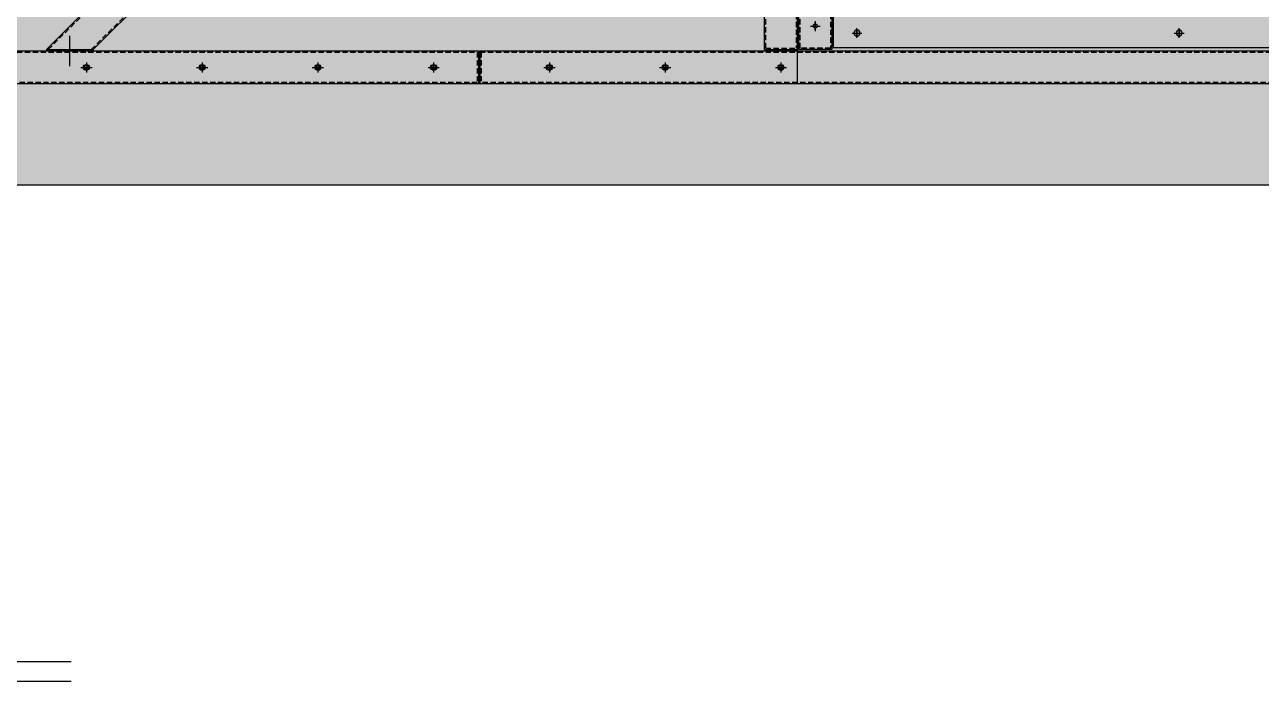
# Model space of a CAD drawing. Header units: millimetres. Extents: x 1038 to 21165, y 665 to 14898.
# Drawn here: x 6856 to 8725, y 9795 to 10788 of the extents above; entities that cross this region are included whole.
import ezdxf

# ---------------------------------------------------------------- set-up
doc = ezdxf.new("R2010")
doc.units = ezdxf.units.MM
doc.linetypes.add('CENTER', pattern=[65, 60, -2, 1, -2])
doc.linetypes.add('HIDDEN', pattern=[3, 2, -1])
for name, color, linetype in [('00000. 건축마감', 253, 'Continuous'), ('CENTER', 1, 'CENTER'), ('숨은선', 5, 'HIDDEN')]:
    doc.layers.add(name, color=color, linetype=linetype)

# ---------------------------------------------------------------- blocks, each defined once
blk = doc.blocks.new('A$C44353093')
for p, q in [((0, 50), (1632, 50)), ((0, 50), (0, 0)), ((0, 50), (0, 0)), ((1632, 50), (1632, 0)), ((1632, 0), (0, 0))]:
    blk.add_line(p, q)
for centre in [(105, 25), (105, 25), (105, 25), (105, 25), (105, 25), (105, 25), (105, 25), (105, 25), (105, 25), (105, 25), (105, 25), (105, 25), (280, 25), (280, 25), (280, 25), (280, 25), (280, 25), (280, 25), (280, 25), (280, 25), (280, 25), (280, 25), (280, 25), (280, 25), (455, 25), (455, 25), (455, 25), (455, 25), (455, 25), (455, 25), (455, 25), (455, 25), (455, 25), (455, 25), (455, 25), (455, 25), (455, 25), (455, 25), (455, 25), (455, 25), (455, 25), (455, 25), (455, 25), (455, 25), (455, 25), (455, 25), (455, 25), (455, 25)]:
    blk.add_circle(centre, 3)
at = {"layer": 'CENTER'}
for p, q in [((99.4, 25), (110.7, 25)), ((99.4, 25), (110.7, 25)), ((99.4, 25), (110.7, 25)), ((105, 30), (105, 20)), ((105, 30), (105, 20)), ((105, 30), (105, 20)), ((105, 30), (105, 20)), ((105, 30), (105, 20)), ((105, 30), (105, 20)), ((105, 30), (105, 20)), ((105, 30), (105, 20)), ((105, 30), (105, 20)), ((105, 30), (105, 20)), ((105, 30), (105, 20)), ((105, 30), (105, 20)), ((274.4, 25), (285.7, 25)), ((274.4, 25), (285.7, 25)), ((274.4, 25), (285.7, 25)), ((280, 30), (280, 20)), ((280, 30), (280, 20)), ((280, 30), (280, 20)), ((280, 30), (280, 20)), ((280, 30), (280, 20)), ((280, 30), (280, 20)), ((280, 30), (280, 20)), ((280, 30), (280, 20)), ((280, 30), (280, 20)), ((280, 30), (280, 20)), ((280, 30), (280, 20)), ((280, 30), (280, 20)), ((449.4, 25), (460.7, 25)), ((449.4, 25), (460.7, 25)), ((449.4, 25), (460.7, 25)), ((449.4, 25), (460.7, 25)), ((449.4, 25), (460.7, 25)), ((449.4, 25), (460.7, 25)), ((455, 30), (455, 20)), ((455, 30), (455, 20)), ((455, 30), (455, 20)), ((455, 30), (455, 20)), ((455, 30), (455, 20)), ((455, 30), (455, 20)), ((455, 30), (455, 20)), ((455, 30), (455, 20)), ((455, 30), (455, 20)), ((455, 30), (455, 20)), ((455, 30), (455, 20)), ((455, 30), (455, 20)), ((455, 30), (455, 20)), ((455, 30), (455, 20)), ((455, 30), (455, 20)), ((455, 30), (455, 20)), ((455, 30), (455, 20)), ((455, 30), (455, 20)), ((455, 30), (455, 20)), ((455, 30), (455, 20)), ((455, 30), (455, 20)), ((455, 30), (455, 20)), ((455, 30), (455, 20)), ((455, 30), (455, 20))]:
    blk.add_line(p, q, dxfattribs=at)
at = {"layer": '숨은선', "ltscale": 4}
for p, q in [((0, 48), (1632, 48)), ((2, 48), (2, 2)), ((1630, 48), (1630, 2)), ((1632, 2), (0, 2))]:
    blk.add_line(p, q, dxfattribs=at)
blk = doc.blocks.new('A$C4F062CD0')
for p, q in [((0, 50), (2332, 50)), ((0, 50), (2332, 50)), ((2332, 50), (2332, 0)), ((2332, 50), (2332, 0)), ((2332, 50), (2332, 0)), ((2332, 50), (2332, 0)), ((2332, 50), (2332, 0)), ((2332, 50), (2332, 0)), ((2332, 50), (2332, 0)), ((2332, 50), (2332, 0)), ((2332, 0), (0, 0)), ((2332, 0), (0, 0))]:
    blk.add_line(p, q)
for centre in [(1739, 25), (1739, 25), (1739, 25), (1739, 25), (1739, 25), (1739, 25), (1739, 25), (1739, 25), (1739, 25), (1739, 25), (1739, 25), (1739, 25), (1914, 25), (1914, 25), (1914, 25), (1914, 25), (1914, 25), (1914, 25), (1914, 25), (1914, 25), (1914, 25), (1914, 25), (1914, 25), (1914, 25), (2089, 25), (2089, 25), (2089, 25), (2089, 25), (2089, 25), (2089, 25), (2089, 25), (2089, 25), (2089, 25), (2089, 25), (2089, 25), (2089, 25), (2264, 25), (2264, 25), (2264, 25), (2264, 25), (2264, 25), (2264, 25), (2264, 25), (2264, 25), (2264, 25), (2264, 25), (2264, 25), (2264, 25)]:
    blk.add_circle(centre, 3)
at = {"layer": 'CENTER'}
for p, q in [((1733.4, 25), (1744.7, 25)), ((1733.4, 25), (1744.7, 25)), ((1733.4, 25), (1744.7, 25)), ((1739, 30), (1739, 20)), ((1739, 30), (1739, 20)), ((1739, 30), (1739, 20)), ((1739, 30), (1739, 20)), ((1739, 30), (1739, 20)), ((1739, 30), (1739, 20)), ((1739, 30), (1739, 20)), ((1739, 30), (1739, 20)), ((1739, 30), (1739, 20)), ((1739, 30), (1739, 20)), ((1739, 30), (1739, 20)), ((1739, 30), (1739, 20)), ((1908.4, 25), (1919.7, 25)), ((1908.4, 25), (1919.7, 25)), ((1908.4, 25), (1919.7, 25)), ((1914, 30), (1914, 20)), ((1914, 30), (1914, 20)), ((1914, 30), (1914, 20)), ((1914, 30), (1914, 20)), ((1914, 30), (1914, 20)), ((1914, 30), (1914, 20)), ((1914, 30), (1914, 20)), ((1914, 30), (1914, 20)), ((1914, 30), (1914, 20)), ((1914, 30), (1914, 20)), ((1914, 30), (1914, 20)), ((1914, 30), (1914, 20)), ((2083.4, 25), (2094.7, 25)), ((2083.4, 25), (2094.7, 25)), ((2083.4, 25), (2094.7, 25)), ((2089, 30), (2089, 20)), ((2089, 30), (2089, 20)), ((2089, 30), (2089, 20)), ((2089, 30), (2089, 20)), ((2089, 30), (2089, 20)), ((2089, 30), (2089, 20)), ((2089, 30), (2089, 20)), ((2089, 30), (2089, 20)), ((2089, 30), (2089, 20)), ((2089, 30), (2089, 20)), ((2089, 30), (2089, 20)), ((2089, 30), (2089, 20)), ((2258.4, 25), (2269.7, 25)), ((2258.4, 25), (2269.7, 25)), ((2258.4, 25), (2269.7, 25)), ((2264, 30), (2264, 20)), ((2264, 30), (2264, 20)), ((2264, 30), (2264, 20)), ((2264, 30), (2264, 20)), ((2264, 30), (2264, 20)), ((2264, 30), (2264, 20)), ((2264, 30), (2264, 20)), ((2264, 30), (2264, 20)), ((2264, 30), (2264, 20)), ((2264, 30), (2264, 20)), ((2264, 30), (2264, 20)), ((2264, 30), (2264, 20))]:
    blk.add_line(p, q, dxfattribs=at)
at = {"layer": '숨은선', "ltscale": 4}
for p, q in [((2, 48), (2330, 48)), ((2, 48), (2330, 48)), ((2330, 48), (2330, 2)), ((2330, 48), (2330, 2)), ((2330, 48), (2330, 2)), ((2330, 48), (2330, 2)), ((2330, 2), (2, 2)), ((2330, 2), (2, 2))]:
    blk.add_line(p, q, dxfattribs=at)
blk = doc.blocks.new('A$C034A1E7C')
for q in [(3296, 1453.9), (3296, 1453.9), (3296, 1453.9), (0, 54.9), (0, 54.9), (0, 54.9), (0, 54.9)]:
    blk.add_line((3296, 54.9), q)
for centre in [(2221, 79.9), (2221, 79.9), (2221, 79.9), (2221, 79.9), (2396, 79.9), (2396, 79.9), (2396, 79.9), (2396, 79.9), (2571, 79.9), (2571, 79.9), (2571, 79.9), (2571, 79.9), (2746, 79.9), (2746, 79.9), (2746, 79.9), (2746, 79.9), (2921, 79.9), (2921, 79.9), (2921, 79.9), (2921, 79.9), (3096, 79.9), (3096, 79.9), (3096, 79.9), (3096, 79.9), (3271, 79.9), (3271, 79.9), (3271, 79.9), (3271, 79.9)]:
    blk.add_circle(centre, 4.5)
at = {"layer": 'CENTER'}
for p, q in [((2212.6, 79.9), (2229.6, 79.9)), ((2221, 87.4), (2221, 72.4)), ((2221, 87.4), (2221, 72.4)), ((2221, 87.4), (2221, 72.4)), ((2221, 87.4), (2221, 72.4)), ((2387.6, 79.9), (2404.6, 79.9)), ((2396, 87.4), (2396, 72.4)), ((2396, 87.4), (2396, 72.4)), ((2396, 87.4), (2396, 72.4)), ((2396, 87.4), (2396, 72.4)), ((2562.6, 79.9), (2579.6, 79.9)), ((2571, 87.4), (2571, 72.4)), ((2571, 87.4), (2571, 72.4)), ((2571, 87.4), (2571, 72.4)), ((2571, 87.4), (2571, 72.4)), ((2737.6, 79.9), (2754.6, 79.9)), ((2746, 87.4), (2746, 72.4)), ((2746, 87.4), (2746, 72.4)), ((2746, 87.4), (2746, 72.4)), ((2746, 87.4), (2746, 72.4)), ((2912.6, 79.9), (2929.6, 79.9)), ((2921, 87.4), (2921, 72.4)), ((2921, 87.4), (2921, 72.4)), ((2921, 87.4), (2921, 72.4)), ((2921, 87.4), (2921, 72.4)), ((3087.6, 79.9), (3104.6, 79.9)), ((3096, 87.4), (3096, 72.4)), ((3096, 87.4), (3096, 72.4)), ((3096, 87.4), (3096, 72.4)), ((3096, 87.4), (3096, 72.4)), ((3262.6, 79.9), (3279.6, 79.9)), ((3271, 87.4), (3271, 72.4)), ((3271, 87.4), (3271, 72.4)), ((3271, 87.4), (3271, 72.4)), ((3271, 87.4), (3271, 72.4))]:
    blk.add_line(p, q, dxfattribs=at)
blk = doc.blocks.new('A$C5D064833')
for p, q in [((0, 50), (2696, 50)), ((0, 50), (0, 0)), ((0, 50), (0, 0)), ((0, 0), (2696, 0))]:
    blk.add_line(p, q)
at = {"layer": '숨은선', "ltscale": 4}
for p, q in [((2, 48), (2694, 48)), ((2, 48), (2, 2)), ((2, 48), (2, 2)), ((2694, 2), (2, 2))]:
    blk.add_line(p, q, dxfattribs=at)
blk = doc.blocks.new('A$C0D2A4811')
for p, q in [((0, 50), (2696, 50)), ((2696, 50), (2696, 0)), ((2696, 0), (0, 0))]:
    blk.add_line(p, q)
blk.add_circle((2660.5, 25), 3)
at = {"layer": 'CENTER'}
for p, q in [((2653, 25), (2668, 25)), ((2666.2, 25), (2654.8, 25)), ((2654.8, 25), (2666.2, 25)), ((2660.5, 17.5), (2660.5, 32.5)), ((2660.5, 19.3), (2660.5, 30.7))]:
    blk.add_line(p, q, dxfattribs=at)
at = {"layer": '숨은선', "ltscale": 4}
for p, q in [((2, 48), (2694, 48)), ((2694, 48), (2694, 2)), ((2694, 2), (2, 2))]:
    blk.add_line(p, q, dxfattribs=at)
blk = doc.blocks.new('A$C7F472D06')
for p, q in [((0, 1046), (2690, 1046)), ((2690, 1046), (2690, 0))]:
    blk.add_line(p, q)
for centre in [(2668, 1010), (2668, 523)]:
    blk.add_circle(centre, 4.5)
at = {"layer": 'CENTER'}
for p, q in [((2675.5, 1010), (2660.5, 1010)), ((2662.3, 1010), (2673.7, 1010)), ((2673.7, 1010), (2662.3, 1010)), ((2668, 1017.5), (2668, 1002.5)), ((2668, 530.5), (2668, 515.5)), ((2675.5, 523), (2660.5, 523)), ((2662.3, 523), (2673.7, 523)), ((2673.7, 523), (2662.3, 523))]:
    blk.add_line(p, q, dxfattribs=at)
blk = doc.blocks.new('A$C34A92E17')
for p, q in [((1108.3, 24.9), (24.9, 1110.2)), ((1037.5, 24.9), (24.9, 1039.5)), ((1108.3, 24.9), (1037.5, 24.9)), ((1037.5, 24.9), (1037.5, 22.9)), ((1037.5, 22.9), (1108.3, 22.9)), ((1108.3, 24.9), (1108.3, 22.9))]:
    blk.add_line(p, q)
at = {"layer": 'CENTER'}
blk.add_line((1072.9, 0), (1072.9, 45.7), dxfattribs=at)
at = {"layer": '숨은선', "ltscale": 4}
for p, q in [((1105.4, 24.9), (24.9, 1108.2)), ((1040.4, 24.9), (24.9, 1041.5))]:
    blk.add_line(p, q, dxfattribs=at)

msp = doc.modelspace()

# ---------------------------------------------------------------- hatches: boundary and pattern name
h = msp.add_hatch()
h.set_pattern_fill('AR-CONC', color=8)
h.set_pattern_definition([(50, (-45017.12, 5445.23), (182.18467, -15.9391), [19.05, -209.55]), (355, (-45017.12, 5445.23), (-35.2434, 191.05685), [15.24, -167.6406]), (100.45144, (-45001.94, 5443.9), (146.94125, 175.11775), [16.19, -178.09024]), (46.1842, (-45017.12, 5496.03), (271.079, -42.0423), [28.575, -314.325]), (96.63556, (-44994.53, 5492.52), (237.4041, 247.4261), [24.285, -267.1356]), (351.18415, (-45017.12, 5496.03), (237.4041, 247.4261), [22.86, -251.4597]), (21, (-44991.72, 5483.33), (151.6144, -102.2652), [19.05, -209.55]), (326, (-44991.72, 5483.33), (61.802, 184.18797), [15.24, -167.64]), (71.45144, (-44979.08, 5474.8), (213.4164, 81.92277), [16.19, -178.08994]), (37.5, (-45017.12, 5445.227), (3.0886, 84.55504), [0, -165.608, 0, -170.18, 0, -168.275]), (7.5, (-45017.12, 5445.23), (66.81966, 100.18057), [0, -97.028, 0, -161.798, 0, -64.135]), (327.5, (-45073.76, 5445.23), (135.590595, -5.72874), [0, -63.5, 0, -198.12, 0, -262.89]), (317.5, (-45099.16, 5445.23), (148.12918, 25.4265), [0, -82.55, 0, -131.572, 0, -186.69])])
h.paths.add_polyline_path([(9376.24, 10945.81), (3376.24, 10945.81), (3376.24, 10545.81), (9376.24, 10545.81)])

# ---------------------------------------------------------------- linework, layer by layer
at = {"color": 1}
for p, q in [((5826.24, 9825.14), (6926.24, 9825.14)), ((5826.24, 9795.14), (6926.24, 9795.14))]:
    msp.add_line(p, q, dxfattribs=at)
at = {"layer": '00000. 건축마감'}
msp.add_lwpolyline([(9376.24, 10945.81), (3376.24, 10945.81), (3376.24, 10545.81), (9376.24, 10545.81)], close=True, dxfattribs=at)

# ---------------------------------------------------------------- block references
at = {"color": 7}
for name, p, rotation in [('A$C5D064833', (8024.24, 10750.31), 90), ('A$C0D2A4811', (8026.24, 13446.31), 270)]:
    msp.add_blockref(name, p, dxfattribs=dict(at, rotation=rotation))
at = {"color": 7, "xscale": -1, "rotation": 90}
msp.add_blockref('A$C7F472D06', (9124.24, 13443.31), dxfattribs=at)
at = {"color": 7}
for name, p in [('A$C034A1E7C', (4728.24, 10643.37)), ('A$C4F062CD0', (5210.24, 10698.31)), ('A$C44353093', (7544.21, 10698.31))]:
    msp.add_blockref(name, p, dxfattribs=at)
at = {"color": 7, "xscale": -1}
msp.add_blockref('A$C34A92E17', (7997.14, 10725.41), dxfattribs=at)

doc.saveas('drawing.dxf')
